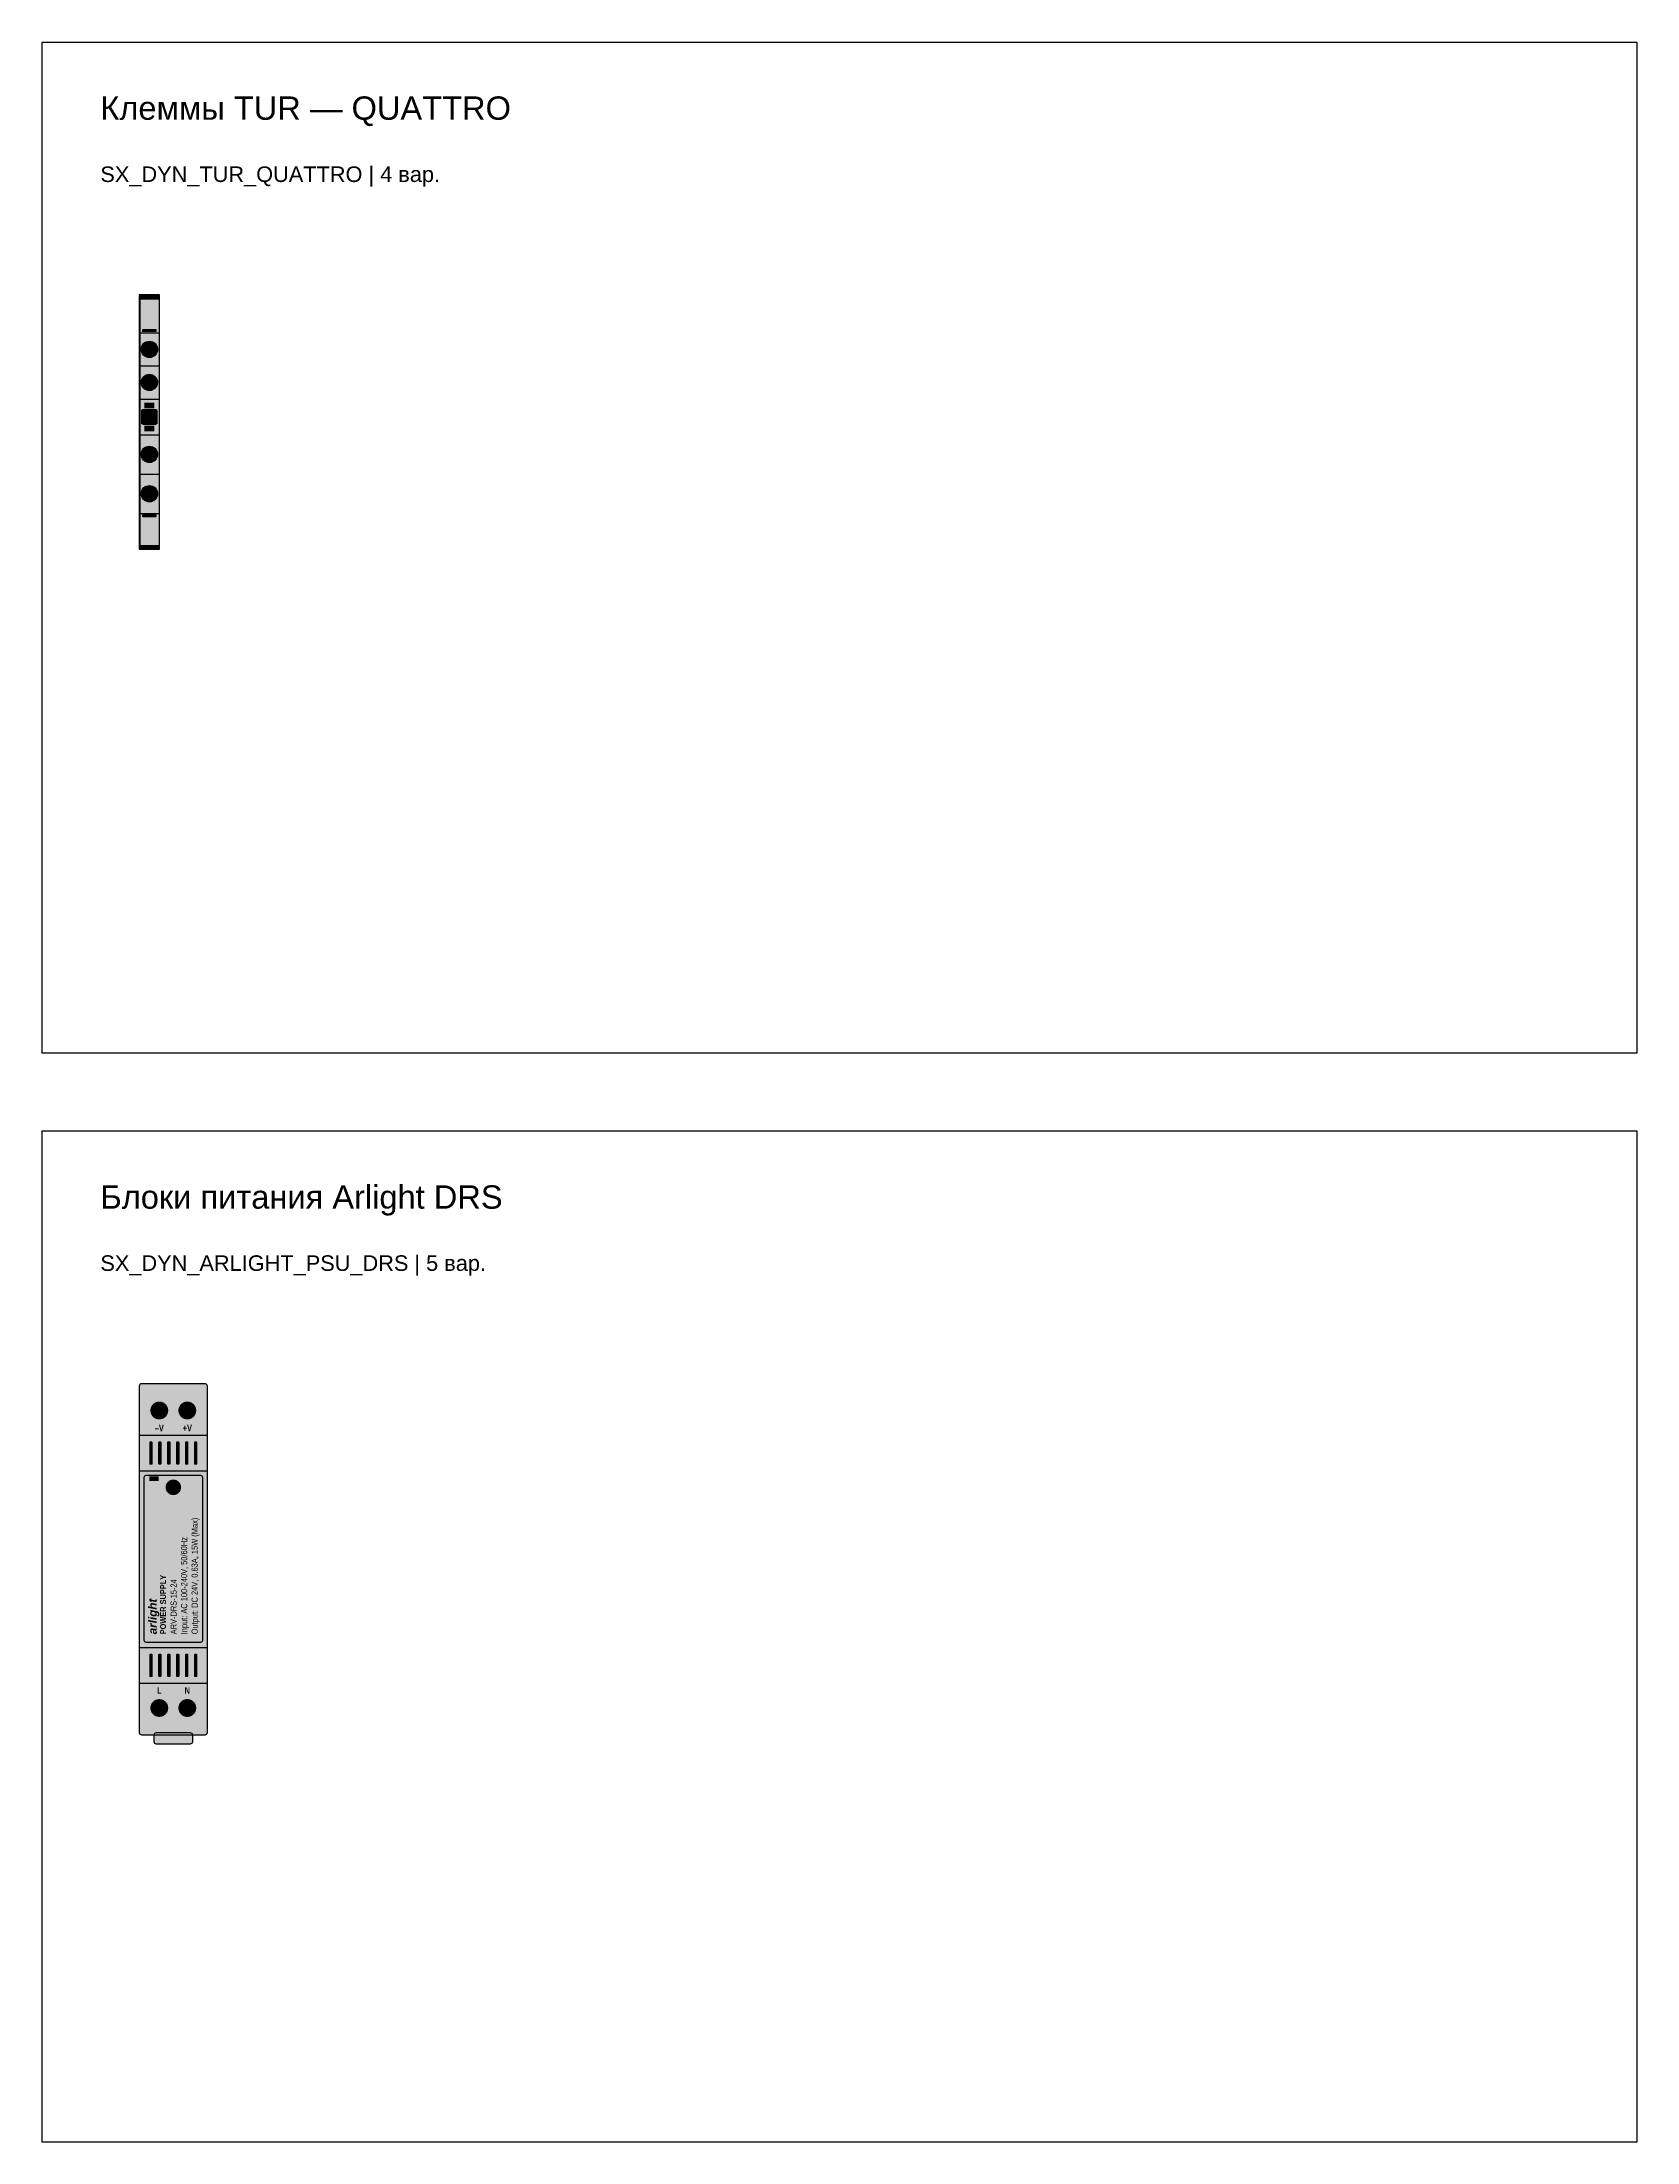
# Model space of a CAD drawing. Header units: millimetres. Extents: x 27500 to 33280, y -10980 to 420.
# Drawn here: x 27500 to 27910, y -800 to -260 of the extents above; entities that cross this region are included whole.
import ezdxf
from ezdxf.enums import TextEntityAlignment as Align

# ---------------------------------------------------------------- set-up
doc = ezdxf.new("R2010")
doc.units = ezdxf.units.MM
doc.styles.add('AL_Arial', font='arial.ttf')
doc.styles.add('AL_ArialBd', font='arialbd.ttf')
doc.styles.add('AL_ArialBdI', font='arialbi.ttf')
doc.styles.get("Standard").update_dxf_attribs({"font": 'arial.ttf'})
doc.styles.add('SX_DYNAMIC_ARIAL', font='arial.ttf')

# ---------------------------------------------------------------- blocks, each defined once
blk = doc.blocks.new('SX_DYN_TUR_QUATTRO_G001')
at = {"true_color": 0x676663}
for points in [[(0, 31.7), (5.2, 31.7), (5.2, 32.7), (0, 32.7)], [(0, -32.7), (5.2, -32.7), (5.2, -31.8), (0, -31.8)]]:
    blk.add_hatch(color=251, dxfattribs=at).paths.add_polyline_path(points)
at = {"true_color": 0x797874}
for points in [[(0, 22.9), (5.2, 22.9), (5.2, 31.7), (0, 31.7)], [(0, -31.8), (5.2, -31.8), (5.2, -23.5), (0, -23.5)]]:
    blk.add_hatch(color=8, dxfattribs=at).paths.add_polyline_path(points)
at = {"true_color": 0x989692}
for points in [[(0, 5.9), (5.2, 5.9), (5.2, 22.9), (0, 22.9)], [(0, -23.5), (5.2, -23.5), (5.2, -3.3), (0, -3.3)]]:
    blk.add_hatch(color=252, dxfattribs=at).paths.add_polyline_path(points)
at = {"true_color": 0x444341}
for points in [[(1, 23.1), (4.2, 23.1, 0.414214), (4.5, 23.4), (4.5, 23.6, 0.414214), (4.2, 23.9), (1, 23.9, 0.414214), (0.7, 23.6), (0.7, 23.4, 0.414214)], [(1, -24.5), (4.2, -24.5, 0.414214), (4.5, -24.2), (4.5, -24, 0.414214), (4.2, -23.7), (1, -23.7, 0.414214), (0.7, -24), (0.7, -24.2, 0.414214)]]:
    blk.add_hatch(color=250, dxfattribs=at).paths.add_polyline_path(points)
at = {"true_color": 0x3f3f3d}
h = blk.add_hatch(color=250, dxfattribs=at)
edge = h.paths.add_edge_path()
edge.add_arc((2.6, 18.65), 2.1, 0, 360)
at = {"true_color": 0xc4c6ca}
h = blk.add_hatch(color=9, dxfattribs=at)
edge = h.paths.add_edge_path()
edge.add_arc((2.6, 18.65), 1.72, 0, 360)
at = {"true_color": 0x5c5e62}
for points in [[(1.12, 18.37), (4.08, 18.37), (4.08, 18.93), (1.12, 18.93)], [(2.32, 17.73), (2.88, 17.73), (2.88, 19.57), (2.32, 19.57)], [(2.32, 9.23), (2.88, 9.23), (2.88, 11.07), (2.32, 11.07)], [(1.12, 9.87), (4.08, 9.87), (4.08, 10.43), (1.12, 10.43)], [(1.12, -8.63), (4.08, -8.63), (4.08, -8.07), (1.12, -8.07)], [(2.32, -9.27), (2.88, -9.27), (2.88, -7.43), (2.32, -7.43)], [(1.12, -18.73), (4.08, -18.73), (4.08, -18.17), (1.12, -18.17)], [(2.32, -19.37), (2.88, -19.37), (2.88, -17.53), (2.32, -17.53)]]:
    blk.add_hatch(color=251, dxfattribs=at).paths.add_polyline_path(points)
at = {"true_color": 0x3f3f3d}
h = blk.add_hatch(color=250, dxfattribs=at)
edge = h.paths.add_edge_path()
edge.add_arc((2.6, 10.15), 2.1, 0, 360)
at = {"true_color": 0xc4c6ca}
h = blk.add_hatch(color=9, dxfattribs=at)
edge = h.paths.add_edge_path()
edge.add_arc((2.6, 10.15), 1.72, 0, 360)
at = {"true_color": 0x858480}
blk.add_hatch(color=252, dxfattribs=at).paths.add_polyline_path([(0, -3.3), (5.2, -3.3), (5.2, 5.9), (0, 5.9)])
at = {"true_color": 0xa4a29d}
blk.add_hatch(color=253, dxfattribs=at).paths.add_polyline_path([(0.97, -0.54), (4.23, -0.54, 0.414214), (4.63, -0.14), (4.63, 2.74, 0.414214), (4.23, 3.14), (0.97, 3.14, 0.414214), (0.57, 2.74), (0.57, -0.14, 0.414214)])
at = {"true_color": 0x343437}
for points in [[(1.3, 3.53), (3.9, 3.53), (3.9, 5), (1.3, 5)], [(1.3, -2.4), (3.9, -2.4), (3.9, -0.93), (1.3, -0.93)]]:
    blk.add_hatch(color=250, dxfattribs=at).paths.add_polyline_path(points)
at = {"true_color": 0x3f3f3d}
h = blk.add_hatch(color=250, dxfattribs=at)
edge = h.paths.add_edge_path()
edge.add_arc((2.6, -8.35), 2.1, 0, 360)
at = {"true_color": 0xc4c6ca}
h = blk.add_hatch(color=9, dxfattribs=at)
edge = h.paths.add_edge_path()
edge.add_arc((2.6, -8.35), 1.72, 0, 360)
at = {"true_color": 0x3f3f3d}
h = blk.add_hatch(color=250, dxfattribs=at)
edge = h.paths.add_edge_path()
edge.add_arc((2.6, -18.45), 2.1, 0, 360)
at = {"true_color": 0xc4c6ca}
h = blk.add_hatch(color=9, dxfattribs=at)
edge = h.paths.add_edge_path()
edge.add_arc((2.6, -18.45), 1.72, 0, 360)
at = {"color": 253, "true_color": 0xaaa8a3}
blk.add_line((0.25, -32.7), (0.25, 32.7), dxfattribs=at)
at = {"color": 251, "true_color": 0x5b5a57}
for p, q in [((0, 31.7), (5.2, 31.7)), ((0, 22.9), (5.2, 22.9)), ((0, 14.4), (5.2, 14.4)), ((0, 5.9), (5.2, 5.9)), ((0, -3.3), (5.2, -3.3)), ((0, -13.4), (5.2, -13.4)), ((0, -23.5), (5.2, -23.5)), ((0, -31.8), (5.2, -31.8))]:
    blk.add_line(p, q, dxfattribs=at)
blk.add_lwpolyline([(0, -32.7), (5.2, -32.7), (5.2, 32.7), (0, 32.7)], close=True)
blk.add_lwpolyline([(0.97, -0.54), (4.23, -0.54, 0.414214), (4.63, -0.14), (4.63, 2.74, 0.414214), (4.23, 3.14), (0.97, 3.14, 0.414214), (0.57, 2.74), (0.57, -0.14, 0.414214)], format="xyb", close=True, dxfattribs=at)
at = {"color": 251, "true_color": 0x535250}
for centre in [(2.6, 18.65), (2.6, 10.15), (2.6, -8.35), (2.6, -18.45)]:
    blk.add_circle(centre, 2.1, dxfattribs=at)
at = {"color": 8, "true_color": 0x797a7d}
for centre in [(2.6, 18.65), (2.6, 10.15), (2.6, -8.35), (2.6, -18.45)]:
    blk.add_circle(centre, 1.72, dxfattribs=at)
at = {"color": 253, "true_color": 0xa0a2a5}
for centre in [(2.6, 18.65), (2.6, 10.15), (2.6, -8.35), (2.6, -18.45)]:
    blk.add_circle(centre, 1.24, dxfattribs=at)
blk = doc.blocks.new('*U474')
blk.add_blockref('SX_DYN_TUR_QUATTRO_G001', (0, 0))
at = {"flags": 1}
for tag in ['WIDTH_MM', 'SOURCE_BLOCK', 'MODEL', 'HEIGHT_MM']:
    blk.add_attdef(tag, (0, 0), '', height=1, dxfattribs=at)
blk = doc.blocks.new('SX_DYN_ARLIGHT_PSU_DRS_G001')
at = {"true_color": 0x242426}
blk.add_hatch(color=250, dxfattribs=at).paths.add_polyline_path([(0.6, -45.15), (16.9, -45.15, 0.4142136), (17.5, -44.55), (17.5, 44.55, 0.4142136), (16.9, 45.15), (0.6, 45.15, 0.4142136), (0, 44.55), (0, -44.55, 0.4142136)])
at = {"true_color": 0x28282a}
for points in [[(4.849, 35.75), (12.651, 35.75, 0.4142136), (15.15, 38.249), (15.15, 38.251, 0.4142136), (12.651, 40.75), (4.849, 40.75, 0.4142136), (2.35, 38.251), (2.35, 38.249, 0.4142136)], [(4.849, -40.75), (12.651, -40.75, 0.4142136), (15.15, -38.251), (15.15, -38.249, 0.4142136), (12.651, -35.75), (4.849, -35.75, 0.4142136), (2.35, -38.249), (2.35, -38.251, 0.4142136)]]:
    blk.add_hatch(color=250, dxfattribs=at).paths.add_polyline_path(points)
h = blk.add_hatch(color=250, dxfattribs=at)
edge = h.paths.add_edge_path()
edge.add_arc((5.15, 38.25), 2.3, 0, 360)
at = {"true_color": 0xc4c6c8}
h = blk.add_hatch(color=9, dxfattribs=at)
edge = h.paths.add_edge_path()
edge.add_arc((5.15, 38.25), 1.702, 0, 360)
at = {"true_color": 0x28282a}
h = blk.add_hatch(color=250, dxfattribs=at)
edge = h.paths.add_edge_path()
edge.add_arc((12.35, 38.25), 2.3, 0, 360)
at = {"true_color": 0xc4c6c8}
h = blk.add_hatch(color=9, dxfattribs=at)
edge = h.paths.add_edge_path()
edge.add_arc((12.35, 38.25), 1.702, 0, 360)
at = {"true_color": 0x2b2b2e}
blk.add_hatch(color=250, dxfattribs=at).paths.add_polyline_path([(0, -31.9), (17.5, -31.9), (17.5, 31.9), (0, 31.9)])
at = {"true_color": 0x101012}
for points in [[(2.85, 24.3), (3.15, 24.3, 0.4142136), (3.45, 24.6), (3.45, 30, 0.4142136), (3.15, 30.3), (2.85, 30.3, 0.4142136), (2.55, 30), (2.55, 24.6, 0.4142136)], [(5.15, 24.3), (5.45, 24.3, 0.4142136), (5.75, 24.6), (5.75, 30, 0.4142136), (5.45, 30.3), (5.15, 30.3, 0.4142136), (4.85, 30), (4.85, 24.6, 0.4142136)], [(7.45, 24.3), (7.75, 24.3, 0.4142136), (8.05, 24.6), (8.05, 30, 0.4142136), (7.75, 30.3), (7.45, 30.3, 0.4142136), (7.15, 30), (7.15, 24.6, 0.4142136)], [(9.75, 24.3), (10.05, 24.3, 0.4142136), (10.35, 24.6), (10.35, 30, 0.4142136), (10.05, 30.3), (9.75, 30.3, 0.4142136), (9.45, 30), (9.45, 24.6, 0.4142136)], [(12.05, 24.3), (12.35, 24.3, 0.4142136), (12.65, 24.6), (12.65, 30, 0.4142136), (12.35, 30.3), (12.05, 30.3, 0.4142136), (11.75, 30), (11.75, 24.6, 0.4142136)], [(14.35, 24.3), (14.65, 24.3, 0.4142136), (14.95, 24.6), (14.95, 30, 0.4142136), (14.65, 30.3), (14.35, 30.3, 0.4142136), (14.05, 30), (14.05, 24.6, 0.4142136)], [(2.85, -30.3), (3.15, -30.3, 0.4142136), (3.45, -30), (3.45, -24.6, 0.4142136), (3.15, -24.3), (2.85, -24.3, 0.4142136), (2.55, -24.6), (2.55, -30, 0.4142136)], [(5.15, -30.3), (5.45, -30.3, 0.4142136), (5.75, -30), (5.75, -24.6, 0.4142136), (5.45, -24.3), (5.15, -24.3, 0.4142136), (4.85, -24.6), (4.85, -30, 0.4142136)], [(7.45, -30.3), (7.75, -30.3, 0.4142136), (8.05, -30), (8.05, -24.6, 0.4142136), (7.75, -24.3), (7.45, -24.3, 0.4142136), (7.15, -24.6), (7.15, -30, 0.4142136)], [(9.75, -30.3), (10.05, -30.3, 0.4142136), (10.35, -30), (10.35, -24.6, 0.4142136), (10.05, -24.3), (9.75, -24.3, 0.4142136), (9.45, -24.6), (9.45, -30, 0.4142136)], [(12.05, -30.3), (12.35, -30.3, 0.4142136), (12.65, -30), (12.65, -24.6, 0.4142136), (12.35, -24.3), (12.05, -24.3, 0.4142136), (11.75, -24.6), (11.75, -30, 0.4142136)], [(14.35, -30.3), (14.65, -30.3, 0.4142136), (14.95, -30), (14.95, -24.6, 0.4142136), (14.65, -24.3), (14.35, -24.3, 0.4142136), (14.05, -24.6), (14.05, -30, 0.4142136)]]:
    blk.add_hatch(color=250, dxfattribs=at).paths.add_polyline_path(points)
at = {"true_color": 0x303033}
blk.add_hatch(color=250, dxfattribs=at).paths.add_polyline_path([(0, -22.7), (17.5, -22.7), (17.5, 22.7), (0, 22.7)])
at = {"true_color": 0x5ac86e}
blk.add_hatch(color=93, dxfattribs=at).paths.add_polyline_path([(2.6, 20.1), (5, 20.1), (5, 21.3), (2.6, 21.3)])
at = {"true_color": 0x28282a}
h = blk.add_hatch(color=250, dxfattribs=at)
edge = h.paths.add_edge_path()
edge.add_arc((8.75, 18.5), 2, 0, 360)
at = {"true_color": 0x969696}
h = blk.add_hatch(color=252, dxfattribs=at)
edge = h.paths.add_edge_path()
edge.add_arc((8.75, 18.5), 1.5, 0, 360)
at = {"true_color": 0x28282a}
h = blk.add_hatch(color=250, dxfattribs=at)
edge = h.paths.add_edge_path()
edge.add_arc((5.15, -38.25), 2.3, 0, 360)
at = {"true_color": 0xc4c6c8}
h = blk.add_hatch(color=9, dxfattribs=at)
edge = h.paths.add_edge_path()
edge.add_arc((5.15, -38.25), 1.702, 0, 360)
at = {"true_color": 0x28282a}
h = blk.add_hatch(color=250, dxfattribs=at)
edge = h.paths.add_edge_path()
edge.add_arc((12.35, -38.25), 2.3, 0, 360)
at = {"true_color": 0xc4c6c8}
h = blk.add_hatch(color=9, dxfattribs=at)
edge = h.paths.add_edge_path()
edge.add_arc((12.35, -38.25), 1.702, 0, 360)
at = {"true_color": 0x232325}
blk.add_hatch(color=250, dxfattribs=at).paths.add_polyline_path([(4.35, -47.45), (13.15, -47.45, 0.4142136), (13.75, -46.85), (13.75, -45.25, 0.4142136), (13.15, -44.65), (4.35, -44.65, 0.4142136), (3.75, -45.25), (3.75, -46.85, 0.4142136)])
at = {"color": 251, "true_color": 0x58595a}
for p, q in [((4, 38.25), (6.3, 38.25)), ((5.15, 37.1), (5.15, 39.4)), ((11.2, 38.25), (13.5, 38.25)), ((12.35, 37.1), (12.35, 39.4)), ((5.15, -39.4), (5.15, -37.1)), ((12.35, -39.4), (12.35, -37.1)), ((4, -38.25), (6.3, -38.25)), ((11.2, -38.25), (13.5, -38.25))]:
    blk.add_line(p, q, dxfattribs=at)
at = {"color": 251, "true_color": 0x4e4e52}
for p, q in [((0, 31.9), (17.5, 31.9)), ((0, 22.7), (17.5, 22.7)), ((0, -22.7), (17.5, -22.7)), ((0, -31.9), (17.5, -31.9))]:
    blk.add_line(p, q, dxfattribs=at)
at = {"color": 250, "true_color": 0x28282a}
blk.add_line((7.75, 18.5), (9.75, 18.5), dxfattribs=at)
blk.add_lwpolyline([(0.6, -45.15), (16.9, -45.15, 0.4142136), (17.5, -44.55), (17.5, 44.55, 0.4142136), (16.9, 45.15), (0.6, 45.15, 0.4142136), (0, 44.55), (0, -44.55, 0.4142136)], format="xyb", close=True)
at = {"color": 251, "true_color": 0x4e4e52}
for points in [[(1.7, -21.3), (15.8, -21.3, 0.4142136), (16.3, -20.8), (16.3, 21, 0.4142136), (15.8, 21.5), (1.7, 21.5, 0.4142136), (1.2, 21), (1.2, -20.8, 0.4142136)], [(4.35, -47.45), (13.15, -47.45, 0.4142136), (13.75, -46.85), (13.75, -45.25, 0.4142136), (13.15, -44.65), (4.35, -44.65, 0.4142136), (3.75, -45.25), (3.75, -46.85, 0.4142136)]]:
    blk.add_lwpolyline(points, format="xyb", close=True, dxfattribs=at)
at = {"color": 254, "true_color": 0xe2e2e2, "style": 'AL_ArialBd', "width": 0.8}
for s, p in [('–V', (5.15, 33.75)), ('+V', (12.35, 33.75)), ('L', (5.15, -33.75)), ('N', (12.35, -33.75))]:
    blk.add_text(s, height=1.7, dxfattribs=at).set_placement(p, align=Align.MIDDLE_CENTER)
at = {"color": 254, "true_color": 0xe2e2e2, "width": 0.72}
for s, height, style, p in [('Output: DC 24V, 0.63A, 15W (Max)', 1.58947, 'AL_Arial', (14.234, -19.3)), ('Input: AC 100-240V, 50/60Hz', 1.58947, 'AL_Arial', (11.532, -19.3)), ('POWER SUPPLY', 1.51, 'AL_ArialBd', (6.127, -19.3)), ('ARV-DRS-15-24', 1.58947, 'AL_Arial', (8.829, -19.3))]:
    blk.add_text(s, height=height, rotation=90, dxfattribs=dict(at, style=style)).set_placement(p, align=Align.MIDDLE_LEFT)
at = {"color": 254, "true_color": 0xe2e2e2, "style": 'AL_ArialBdI'}
blk.add_text('arlight', height=2.1458, rotation=90, dxfattribs=at).set_placement((3.425, -19.3), align=Align.MIDDLE_LEFT)
blk = doc.blocks.new('*U481')
blk.add_blockref('SX_DYN_ARLIGHT_PSU_DRS_G001', (0, 0))
at = {"flags": 1}
for tag in ['WIDTH_MM', 'SOURCE_BLOCK', 'MODEL', 'HEIGHT_MM']:
    blk.add_attdef(tag, (0, 0), '', height=1, dxfattribs=at)

msp = doc.modelspace()

# ---------------------------------------------------------------- linework, layer by layer
at = {"color": 8}
for points in [[(27500, -260), (27910, -260), (27910, -520), (27500, -520)], [(27500, -540), (27910, -540), (27910, -800), (27500, -800)]]:
    msp.add_lwpolyline(points, close=True, dxfattribs=at)

# ---------------------------------------------------------------- block references
for name, p in [('*U474', (27525, -357.7)), ('*U481', (27525, -650.15))]:
    msp.add_blockref(name, p)

# ---------------------------------------------------------------- texts
at = {"color": 7, "style": 'SX_DYNAMIC_ARIAL'}
for s, height, p in [('Клеммы TUR — QUATTRO', 6, (27515, -280)), ('SX_DYN_TUR_QUATTRO | 4 вар.', 4, (27515, -296)), ('Блоки питания Arlight DRS', 6, (27515, -560)), ('SX_DYN_ARLIGHT_PSU_DRS | 5 вар.', 4, (27515, -576))]:
    msp.add_text(s, height=height, dxfattribs=at).set_placement(p)

doc.saveas('drawing.dxf')
